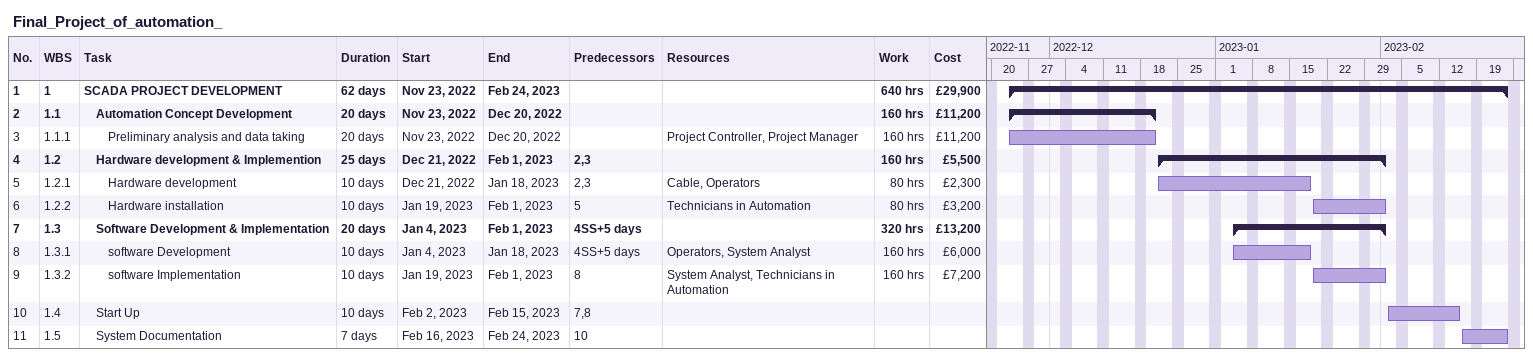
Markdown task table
Final_Project_of_automation_

| ID | WBS | Task | Duration | Start | Finish | Predecessors | Resources | Work (h) | Cost (£) |
|---|---|---|---|---|---|---|---|---|---|
| 1 | 1 | **SCADA PROJECT DEVELOPMENT** | 62d | 2022-11-23 | 2023-02-24 |  |  | 640 | 29900 |
| 2 | 1.1 | **Automation Concept Development** | 20d | 2022-11-23 | 2022-12-20 |  |  | 160 | 11200 |
| 3 | 1.1.1 | Preliminary analysis and data taking | 20d | 2022-11-23 | 2022-12-20 |  | Project Controller, Project Manager | 160 | 11200 |
| 4 | 1.2 | **Hardware development & Implemention** | 25d | 2022-12-21 | 2023-02-01 | 2, 3 |  | 160 | 5500 |
| 5 | 1.2.1 | Hardware development | 10d | 2022-12-21 | 2023-01-18 | 2, 3 | Cable, Operators | 80 | 2300 |
| 6 | 1.2.2 | Hardware installation | 10d | 2023-01-19 | 2023-02-01 | 5 | Technicians in Automation | 80 | 3200 |
| 7 | 1.3 | **Software Development & Implementation** | 20d | 2023-01-04 | 2023-02-01 | 4SS+5d |  | 320 | 13200 |
| 8 | 1.3.1 | software Development | 10d | 2023-01-04 | 2023-01-18 | 4SS+5d | Operators, System Analyst | 160 | 6000 |
| 9 | 1.3.2 | software Implementation | 10d | 2023-01-19 | 2023-02-01 | 8 | System Analyst, Technicians in Automation | 160 | 7200 |
| 10 | 1.4 | Start Up | 10d | 2023-02-02 | 2023-02-15 | 7, 8 |  |  |  |
| 11 | 1.5 | System Documentation | 7d | 2023-02-16 | 2023-02-24 | 10 |  |  |  |
